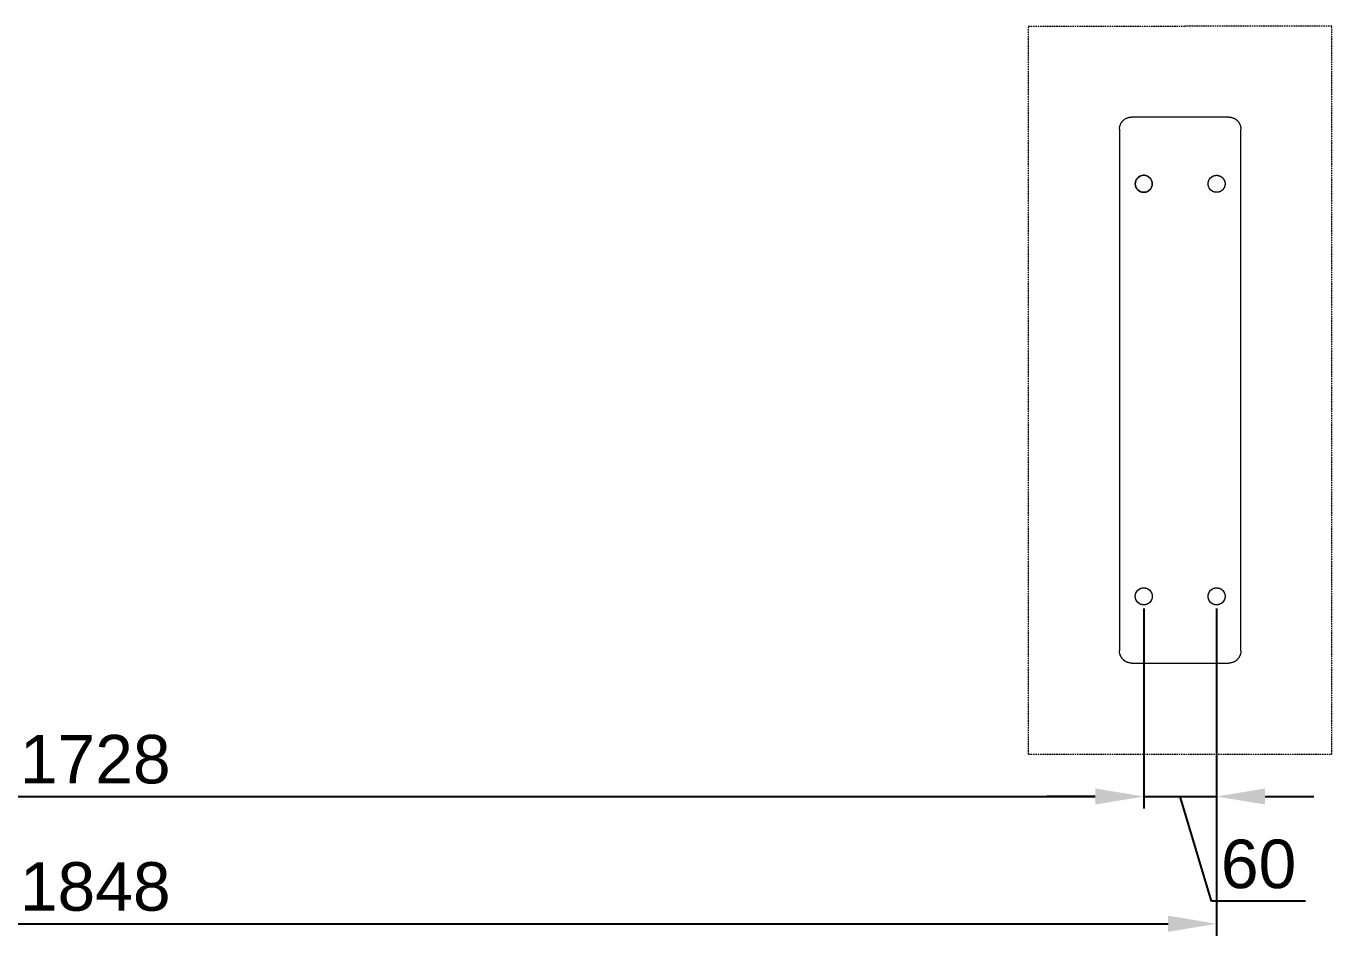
# Model space of a CAD drawing. Header units: millimetres. Extents: x -152 to 4236, y -557 to 2576.
# Drawn here: x 994 to 2070, y -557 to 193 of the extents above; entities that cross this region are included whole.
import ezdxf

# ---------------------------------------------------------------- set-up
doc = ezdxf.new("R2010")
doc.units = ezdxf.units.MM
doc.linetypes.add('HIDDEN', pattern=[1.905, 1.27, -0.635])
for name, color, linetype, lineweight in [('ZANO_R', 7, 'Continuous', 0), ('ZANO_R_przerywana', 7, 'HIDDEN', 0), ('ZANO_W', 1, 'Continuous', 0)]:
    doc.layers.add(name, color=color, linetype=linetype, lineweight=lineweight)
doc.styles.add('Arial', font='arial.ttf')
doc.styles.get("Standard").update_dxf_attribs({"font": 'ARIALUNI.TTF'})
doc.dimstyles.new('pl i ang', dxfattribs={"dimtxt": 50, "dimasz": 50, "dimexe": 1.25, "dimexo": 0.625, "dimgap": 10, "dimtad": 1, "dimtoh": 1, "dimtxsty": 'Standard', "dimcen": 2.5, "dimclrd": 1, "dimclre": 1, "dimclrt": 1, "dimadec": 0, "dimazin": 0, "dimtfac": 1, "dimtmove": 0, "dimatfit": 3, "dimfxl": 1, "dimarcsym": 1})

# ---------------------------------------------------------------- blocks, each defined once
blk = doc.blocks.new('*D454')
at = {"layer": 'ZANO_W', "color": 1, "lineweight": -2}
for p, q in [((187.3, -287.3), (187.3, -452.3)), ((1915.3, -287.3), (1915.3, -452.3)), ((227.3, -442.3), (1875.3, -442.3))]:
    blk.add_line(p, q, dxfattribs=at)
at = {"layer": 'ZANO_W', "color": 1}
for points in [[(227.3, -435.6), (227.3, -448.9), (187.3, -442.3)], [(1875.3, -448.9), (1875.3, -435.6), (1915.3, -442.3)]]:
    blk.add_solid(points, dxfattribs=at)
at = {"layer": 'ZANO_W', "color": 1, "insert": (1051.3, -411.8), "char_height": 40, "attachment_point": 5, "style": 'Arial'}
blk.add_mtext('1728', dxfattribs=at)
blk = doc.blocks.new('*D455')
at = {"layer": 'ZANO_W', "color": 1, "lineweight": -2}
for p, q in [((1915.3, -287.3), (1915.3, -452.3)), ((1975.3, -287.3), (1975.3, -452.3)), ((1875.3, -442.3), (1835.3, -442.3)), ((1915.3, -442.3), (1975.3, -442.3)), ((1971.2, -528.5), (1945.3, -442.3)), ((2015.3, -442.3), (2055.3, -442.3)), ((2048.6, -528.5), (1971.2, -528.5))]:
    blk.add_line(p, q, dxfattribs=at)
at = {"layer": 'ZANO_W', "color": 1}
for points in [[(1875.3, -448.9), (1875.3, -435.6), (1915.3, -442.3)], [(2015.3, -435.6), (2015.3, -448.9), (1975.3, -442.3)]]:
    blk.add_solid(points, dxfattribs=at)
at = {"layer": 'ZANO_W', "color": 1, "insert": (2009.9, -498.1), "char_height": 40, "attachment_point": 5, "style": 'Arial'}
blk.add_mtext('60', dxfattribs=at)
blk = doc.blocks.new('*D456')
at = {"layer": 'ZANO_W', "color": 1, "lineweight": -2}
for p, q in [((127.3, -287.3), (127.3, -557.2)), ((1975.3, -287.3), (1975.3, -557.2)), ((167.3, -547.2), (1935.3, -547.2))]:
    blk.add_line(p, q, dxfattribs=at)
at = {"layer": 'ZANO_W', "color": 1}
for points in [[(167.3, -540.5), (167.3, -553.8), (127.3, -547.2)], [(1935.3, -553.8), (1935.3, -540.5), (1975.3, -547.2)]]:
    blk.add_solid(points, dxfattribs=at)
at = {"layer": 'ZANO_W', "color": 1, "insert": (1051.3, -516.7), "char_height": 40, "attachment_point": 5, "style": 'Arial'}
blk.add_mtext('1848', dxfattribs=at)

msp = doc.modelspace()

# ---------------------------------------------------------------- linework, layer by layer
at = {"layer": 'ZANO_R'}
for p, q in [((1895.3, 108.4), (1895.4, 108.7)), ((1895.3, 108), (1895.3, 108.4)), ((1895.3, 107.7), (1895.3, 108)), ((1895.3, 107.7), (1895.3, -322.3)), ((1895.4, 109.4), (1895.5, 109.7)), ((1895.4, 109), (1895.4, 109.4)), ((1895.4, 108.7), (1895.4, 109)), ((1895.5, 109.7), (1895.6, 110)), ((1895.6, 110), (1895.7, 110.4)), ((1895.7, 110.4), (1895.8, 110.7)), ((1895.8, 110.7), (1895.9, 111)), ((1895.9, 111), (1896, 111.3)), ((1896, 111.3), (1896.1, 111.7)), ((1896.1, 111.7), (1896.3, 112)), ((1896.3, 112), (1896.4, 112.3)), ((1896.4, 112.3), (1896.6, 112.6)), ((1896.6, 112.6), (1896.8, 112.9)), ((1896.8, 112.9), (1896.9, 113.2)), ((1896.9, 113.2), (1897.1, 113.4)), ((1897.1, 113.4), (1897.3, 113.7)), ((1897.3, 113.7), (1897.5, 114)), ((1897.5, 114), (1897.8, 114.3)), ((1897.8, 114.3), (1898, 114.5)), ((1898, 114.5), (1898.2, 114.8)), ((1898.2, 114.8), (1898.5, 115)), ((1898.5, 115), (1898.7, 115.2)), ((1898.7, 115.2), (1899, 115.4)), ((1899, 115.4), (1899.3, 115.6)), ((1899.3, 115.6), (1899.5, 115.8)), ((1899.5, 115.8), (1899.8, 116)), ((1899.8, 116), (1900.1, 116.2)), ((1900.1, 116.2), (1900.4, 116.4)), ((1900.4, 116.4), (1900.7, 116.6)), ((1900.7, 116.6), (1901, 116.7)), ((1901, 116.7), (1901.3, 116.9)), ((1901.3, 116.9), (1901.6, 117)), ((1901.6, 117), (1902, 117.1)), ((1902, 117.1), (1902.3, 117.2)), ((1902.3, 117.2), (1902.6, 117.3)), ((1902.6, 117.3), (1902.9, 117.4)), ((1902.9, 117.4), (1903.3, 117.5)), ((1903.3, 117.5), (1903.6, 117.5)), ((1903.6, 117.5), (1903.9, 117.6)), ((1903.9, 117.6), (1904.3, 117.6)), ((1904.3, 117.6), (1904.6, 117.7)), ((1904.6, 117.7), (1905, 117.7)), ((1905, 117.7), (1905.3, 117.7)), ((1949.3, 117.7), (1905.3, 117.7)), ((1985.3, 117.7), (1949.3, 117.7)), ((1985.3, 117.7), (1985.6, 117.7)), ((1985.6, 117.7), (1986, 117.7)), ((1986, 117.7), (1986.3, 117.6)), ((1986.3, 117.6), (1986.7, 117.6)), ((1986.7, 117.6), (1987, 117.5)), ((1987, 117.5), (1987.3, 117.5)), ((1987.3, 117.5), (1987.7, 117.4)), ((1987.7, 117.4), (1988, 117.3)), ((1988, 117.3), (1988.3, 117.2)), ((1988.3, 117.2), (1988.7, 117.1)), ((1988.7, 117.1), (1989, 117)), ((1989, 117), (1989.3, 116.9)), ((1989.3, 116.9), (1989.6, 116.7)), ((1989.6, 116.7), (1989.9, 116.6)), ((1989.9, 116.6), (1990.2, 116.4)), ((1990.2, 116.4), (1990.5, 116.2)), ((1990.5, 116.2), (1990.8, 116)), ((1990.8, 116), (1991.1, 115.8)), ((1991.1, 115.8), (1991.3, 115.6)), ((1991.3, 115.6), (1991.6, 115.4)), ((1991.6, 115.4), (1991.9, 115.2)), ((1991.9, 115.2), (1992.1, 115)), ((1992.1, 115), (1992.4, 114.8)), ((1992.4, 114.8), (1992.6, 114.5)), ((1992.6, 114.5), (1992.8, 114.3)), ((1992.8, 114.3), (1993.1, 114)), ((1993.1, 114), (1993.3, 113.7)), ((1993.3, 113.7), (1993.5, 113.4)), ((1993.5, 113.4), (1993.7, 113.2)), ((1993.7, 113.2), (1993.8, 112.9)), ((1993.8, 112.9), (1994, 112.6)), ((1994, 112.6), (1994.2, 112.3)), ((1994.2, 112.3), (1994.3, 112)), ((1994.3, 112), (1994.5, 111.7)), ((1994.5, 111.7), (1994.6, 111.3)), ((1994.6, 111.3), (1994.7, 111)), ((1994.7, 111), (1994.8, 110.7)), ((1994.8, 110.7), (1994.9, 110.4)), ((1994.9, 110.4), (1995, 110)), ((1995, 110), (1995.1, 109.7)), ((1995.1, 109.7), (1995.2, 109.4)), ((1995.2, 109.4), (1995.2, 109)), ((1995.2, 109), (1995.3, 108.7)), ((1995.3, 108.7), (1995.3, 108.4)), ((1995.3, 108.4), (1995.3, 108)), ((1995.3, 108), (1995.3, 107.7)), ((1995.3, -322.3), (1995.3, 107.7)), ((1908.6, 64.7), (1908.5, 64.5)), ((1908.7, 64.9), (1908.6, 64.7)), ((1908.8, 65.2), (1908.7, 64.9)), ((1908.9, 65.6), (1908.8, 65.4)), ((1908.8, 65.4), (1908.8, 65.2)), ((1909.1, 65.8), (1908.9, 65.6)), ((1909.2, 66), (1909.1, 65.8)), ((1909.3, 66.2), (1909.2, 66)), ((1909.4, 66.5), (1909.3, 66.2)), ((1909.5, 66.7), (1909.4, 66.5)), ((1909.7, 66.9), (1909.5, 66.7)), ((1909.8, 67), (1909.7, 66.9)), ((1910, 67.2), (1909.8, 67)), ((1910.1, 67.4), (1910, 67.2)), ((1910.3, 67.6), (1910.1, 67.4)), ((1910.5, 67.8), (1910.3, 67.6)), ((1910.7, 67.9), (1910.5, 67.8)), ((1910.8, 68.1), (1910.7, 67.9)), ((1911, 68.2), (1910.8, 68.1)), ((1911.2, 68.4), (1911, 68.2)), ((1911.4, 68.5), (1911.2, 68.4)), ((1911.6, 68.6), (1911.4, 68.5)), ((1911.8, 68.8), (1911.6, 68.6)), ((1912.1, 68.9), (1911.8, 68.8)), ((1912.3, 69), (1912.1, 68.9)), ((1912.5, 69.1), (1912.3, 69)), ((1912.7, 69.2), (1912.5, 69.1)), ((1912.9, 69.3), (1912.7, 69.2)), ((1913.2, 69.3), (1912.9, 69.3)), ((1913.4, 69.4), (1913.2, 69.3)), ((1913.6, 69.5), (1913.4, 69.4)), ((1913.9, 69.5), (1913.6, 69.5)), ((1914.1, 69.6), (1913.9, 69.5)), ((1914.3, 69.6), (1914.1, 69.6)), ((1914.6, 69.6), (1914.3, 69.6)), ((1914.8, 69.7), (1914.6, 69.6)), ((1915.1, 69.7), (1914.8, 69.7)), ((1915.3, 69.7), (1915.1, 69.7)), ((1915.5, 69.7), (1915.3, 69.7)), ((1915.8, 69.7), (1915.5, 69.7)), ((1916, 69.6), (1915.8, 69.7)), ((1916.3, 69.6), (1916, 69.6)), ((1916.5, 69.6), (1916.3, 69.6)), ((1916.7, 69.5), (1916.5, 69.6)), ((1917, 69.5), (1916.7, 69.5)), ((1917.2, 69.4), (1917, 69.5)), ((1917.4, 69.3), (1917.2, 69.4)), ((1917.7, 69.3), (1917.4, 69.3)), ((1917.9, 69.2), (1917.7, 69.3)), ((1918.1, 69.1), (1917.9, 69.2)), ((1918.3, 69), (1918.1, 69.1)), ((1918.6, 68.9), (1918.3, 69)), ((1918.8, 68.8), (1918.6, 68.9)), ((1919, 68.6), (1918.8, 68.8)), ((1919.2, 68.5), (1919, 68.6)), ((1919.4, 68.4), (1919.2, 68.5)), ((1919.6, 68.2), (1919.4, 68.4)), ((1919.8, 68.1), (1919.6, 68.2)), ((1919.9, 67.9), (1919.8, 68.1)), ((1920.1, 67.8), (1919.9, 67.9)), ((1920.3, 67.6), (1920.1, 67.8)), ((1920.5, 67.4), (1920.3, 67.6)), ((1920.6, 67.2), (1920.5, 67.4)), ((1920.8, 67), (1920.6, 67.2)), ((1920.9, 66.9), (1920.8, 67)), ((1921.1, 66.7), (1920.9, 66.9)), ((1921.2, 66.5), (1921.1, 66.7)), ((1921.3, 66.2), (1921.2, 66.5)), ((1921.4, 66), (1921.3, 66.2)), ((1921.6, 65.8), (1921.4, 66)), ((1921.7, 65.6), (1921.6, 65.8)), ((1921.8, 65.4), (1921.7, 65.6)), ((1921.8, 65.2), (1921.8, 65.4)), ((1921.9, 64.9), (1921.8, 65.2)), ((1922, 64.7), (1921.9, 64.9)), ((1922.1, 64.5), (1922, 64.7)), ((1968.5, 64.5), (1968.6, 64.7)), ((1968.6, 64.7), (1968.7, 64.9)), ((1968.7, 64.9), (1968.8, 65.2)), ((1968.8, 65.4), (1968.9, 65.6)), ((1968.8, 65.2), (1968.8, 65.4)), ((1968.9, 65.6), (1969.1, 65.8)), ((1969.1, 65.8), (1969.2, 66)), ((1969.2, 66), (1969.3, 66.2)), ((1969.3, 66.2), (1969.4, 66.5)), ((1969.4, 66.5), (1969.5, 66.7)), ((1969.5, 66.7), (1969.7, 66.9)), ((1969.7, 66.9), (1969.8, 67)), ((1969.8, 67), (1970, 67.2)), ((1970, 67.2), (1970.1, 67.4)), ((1970.1, 67.4), (1970.3, 67.6)), ((1970.3, 67.6), (1970.5, 67.8)), ((1970.5, 67.8), (1970.7, 67.9)), ((1970.7, 67.9), (1970.8, 68.1)), ((1970.8, 68.1), (1971, 68.2)), ((1971, 68.2), (1971.2, 68.4)), ((1971.2, 68.4), (1971.4, 68.5)), ((1971.4, 68.5), (1971.6, 68.6)), ((1971.6, 68.6), (1971.8, 68.8)), ((1971.8, 68.8), (1972.1, 68.9)), ((1972.1, 68.9), (1972.3, 69)), ((1972.3, 69), (1972.5, 69.1)), ((1972.5, 69.1), (1972.7, 69.2)), ((1972.7, 69.2), (1972.9, 69.3)), ((1972.9, 69.3), (1973.2, 69.3)), ((1973.2, 69.3), (1973.4, 69.4)), ((1973.4, 69.4), (1973.6, 69.5)), ((1973.6, 69.5), (1973.9, 69.5)), ((1973.9, 69.5), (1974.1, 69.6)), ((1974.1, 69.6), (1974.3, 69.6)), ((1974.3, 69.6), (1974.6, 69.6)), ((1974.6, 69.6), (1974.8, 69.7)), ((1974.8, 69.7), (1975.1, 69.7)), ((1975.1, 69.7), (1975.3, 69.7)), ((1975.3, 69.7), (1975.5, 69.7)), ((1975.5, 69.7), (1975.8, 69.7)), ((1975.8, 69.7), (1976, 69.6)), ((1976, 69.6), (1976.3, 69.6)), ((1976.3, 69.6), (1976.5, 69.6)), ((1976.5, 69.6), (1976.7, 69.5)), ((1976.7, 69.5), (1977, 69.5)), ((1977, 69.5), (1977.2, 69.4)), ((1977.2, 69.4), (1977.4, 69.3)), ((1977.4, 69.3), (1977.7, 69.3)), ((1977.7, 69.3), (1977.9, 69.2)), ((1977.9, 69.2), (1978.1, 69.1)), ((1978.1, 69.1), (1978.3, 69)), ((1978.3, 69), (1978.6, 68.9)), ((1978.6, 68.9), (1978.8, 68.8)), ((1978.8, 68.8), (1979, 68.6)), ((1979, 68.6), (1979.2, 68.5)), ((1979.2, 68.5), (1979.4, 68.4)), ((1979.4, 68.4), (1979.6, 68.2)), ((1979.6, 68.2), (1979.8, 68.1)), ((1979.8, 68.1), (1979.9, 67.9)), ((1979.9, 67.9), (1980.1, 67.8)), ((1980.1, 67.8), (1980.3, 67.6)), ((1980.3, 67.6), (1980.5, 67.4)), ((1980.5, 67.4), (1980.6, 67.2)), ((1980.6, 67.2), (1980.8, 67)), ((1980.8, 67), (1980.9, 66.9)), ((1980.9, 66.9), (1981.1, 66.7)), ((1981.1, 66.7), (1981.2, 66.5)), ((1981.2, 66.5), (1981.3, 66.2)), ((1981.3, 66.2), (1981.4, 66)), ((1981.4, 66), (1981.6, 65.8)), ((1981.6, 65.8), (1981.7, 65.6)), ((1981.7, 65.6), (1981.8, 65.4)), ((1981.8, 65.4), (1981.8, 65.2)), ((1981.8, 65.2), (1981.9, 64.9)), ((1981.9, 64.9), (1982, 64.7)), ((1982, 64.7), (1982.1, 64.5)), ((1908.4, 63.5), (1908.3, 63.3)), ((1908.3, 63.3), (1908.3, 63)), ((1908.3, 63), (1908.3, 62.8)), ((1908.3, 62.8), (1908.3, 62.6)), ((1908.3, 62.6), (1908.3, 62.3)), ((1908.3, 62.3), (1908.3, 62.1)), ((1908.3, 62.1), (1908.4, 61.8)), ((1908.5, 64.2), (1908.4, 64)), ((1908.4, 64), (1908.4, 63.8)), ((1908.4, 63.8), (1908.4, 63.5)), ((1908.4, 61.8), (1908.4, 61.6)), ((1908.4, 61.6), (1908.4, 61.4)), ((1908.4, 61.4), (1908.5, 61.1)), ((1908.5, 64.5), (1908.5, 64.2)), ((1908.5, 61.1), (1908.5, 60.9)), ((1908.5, 60.9), (1908.6, 60.7)), ((1908.6, 60.7), (1908.7, 60.4)), ((1908.7, 60.4), (1908.8, 60.2)), ((1908.8, 60.2), (1908.8, 60)), ((1908.8, 60), (1908.9, 59.8)), ((1908.9, 59.8), (1909.1, 59.5)), ((1909.1, 59.5), (1909.2, 59.3)), ((1909.2, 59.3), (1909.3, 59.1)), ((1909.3, 59.1), (1909.4, 58.9)), ((1909.4, 58.9), (1909.5, 58.7)), ((1909.5, 58.7), (1909.7, 58.5)), ((1909.7, 58.5), (1909.8, 58.3)), ((1909.8, 58.3), (1910, 58.1)), ((1910, 58.1), (1910.1, 57.9)), ((1910.1, 57.9), (1910.3, 57.8)), ((1910.3, 57.8), (1910.5, 57.6)), ((1910.5, 57.6), (1910.7, 57.4)), ((1910.7, 57.4), (1910.8, 57.3)), ((1910.8, 57.3), (1911, 57.1)), ((1911, 57.1), (1911.2, 57)), ((1911.2, 57), (1911.4, 56.9)), ((1911.4, 56.9), (1911.6, 56.7)), ((1911.6, 56.7), (1911.8, 56.6)), ((1911.8, 56.6), (1912.1, 56.5)), ((1912.1, 56.5), (1912.3, 56.4)), ((1912.3, 56.4), (1912.5, 56.3)), ((1912.5, 56.3), (1912.7, 56.2)), ((1912.7, 56.2), (1912.9, 56.1)), ((1912.9, 56.1), (1913.2, 56)), ((1913.2, 56), (1913.4, 55.9)), ((1913.4, 55.9), (1913.6, 55.9)), ((1913.6, 55.9), (1913.9, 55.8)), ((1913.9, 55.8), (1914.1, 55.8)), ((1914.1, 55.8), (1914.3, 55.7)), ((1914.3, 55.7), (1914.6, 55.7)), ((1914.6, 55.7), (1914.8, 55.7)), ((1914.8, 55.7), (1915.1, 55.7)), ((1915.1, 55.7), (1915.3, 55.7)), ((1915.3, 55.7), (1915.5, 55.7)), ((1915.5, 55.7), (1915.8, 55.7)), ((1915.8, 55.7), (1916, 55.7)), ((1916, 55.7), (1916.3, 55.7)), ((1916.3, 55.7), (1916.5, 55.8)), ((1916.5, 55.8), (1916.7, 55.8)), ((1916.7, 55.8), (1917, 55.9)), ((1917, 55.9), (1917.2, 55.9)), ((1917.2, 55.9), (1917.4, 56)), ((1917.4, 56), (1917.7, 56.1)), ((1917.7, 56.1), (1917.9, 56.2)), ((1917.9, 56.2), (1918.1, 56.3)), ((1918.1, 56.3), (1918.3, 56.4)), ((1918.3, 56.4), (1918.6, 56.5)), ((1918.6, 56.5), (1918.8, 56.6)), ((1918.8, 56.6), (1919, 56.7)), ((1919, 56.7), (1919.2, 56.9)), ((1919.2, 56.9), (1919.4, 57)), ((1919.4, 57), (1919.6, 57.1)), ((1919.6, 57.1), (1919.8, 57.3)), ((1919.8, 57.3), (1919.9, 57.4)), ((1919.9, 57.4), (1920.1, 57.6)), ((1920.1, 57.6), (1920.3, 57.8)), ((1920.3, 57.8), (1920.5, 57.9)), ((1920.5, 57.9), (1920.6, 58.1)), ((1920.6, 58.1), (1920.8, 58.3)), ((1920.8, 58.3), (1920.9, 58.5)), ((1920.9, 58.5), (1921.1, 58.7)), ((1921.1, 58.7), (1921.2, 58.9)), ((1921.2, 58.9), (1921.3, 59.1)), ((1921.3, 59.1), (1921.4, 59.3)), ((1921.4, 59.3), (1921.6, 59.5)), ((1921.6, 59.5), (1921.7, 59.8)), ((1921.7, 59.8), (1921.8, 60)), ((1921.8, 60.2), (1921.9, 60.4)), ((1921.8, 60), (1921.8, 60.2)), ((1921.9, 60.4), (1922, 60.7)), ((1922, 60.7), (1922.1, 60.9)), ((1922.1, 64.2), (1922.1, 64.5)), ((1922.2, 64), (1922.1, 64.2)), ((1922.1, 61.1), (1922.2, 61.4)), ((1922.1, 60.9), (1922.1, 61.1)), ((1922.2, 63.8), (1922.2, 64)), ((1922.3, 63.5), (1922.2, 63.8)), ((1922.2, 61.6), (1922.3, 61.8)), ((1922.2, 61.4), (1922.2, 61.6)), ((1922.3, 63.3), (1922.3, 63.5)), ((1922.3, 63), (1922.3, 63.3)), ((1922.3, 62.8), (1922.3, 63)), ((1922.3, 62.6), (1922.3, 62.8)), ((1922.3, 62.3), (1922.3, 62.6)), ((1922.3, 62.1), (1922.3, 62.3)), ((1922.3, 61.8), (1922.3, 62.1)), ((1968.3, 63.3), (1968.4, 63.5)), ((1968.3, 63), (1968.3, 63.3)), ((1968.3, 62.8), (1968.3, 63)), ((1968.3, 62.6), (1968.3, 62.8)), ((1968.3, 62.3), (1968.3, 62.6)), ((1968.3, 62.1), (1968.3, 62.3)), ((1968.4, 61.8), (1968.3, 62.1)), ((1968.4, 64), (1968.5, 64.2)), ((1968.4, 63.8), (1968.4, 64)), ((1968.4, 63.5), (1968.4, 63.8)), ((1968.4, 61.6), (1968.4, 61.8)), ((1968.4, 61.4), (1968.4, 61.6)), ((1968.5, 61.1), (1968.4, 61.4)), ((1968.5, 64.2), (1968.5, 64.5)), ((1968.5, 60.9), (1968.5, 61.1)), ((1968.6, 60.7), (1968.5, 60.9)), ((1968.7, 60.4), (1968.6, 60.7)), ((1968.8, 60.2), (1968.7, 60.4)), ((1968.8, 60), (1968.8, 60.2)), ((1968.9, 59.8), (1968.8, 60)), ((1969.1, 59.5), (1968.9, 59.8)), ((1969.2, 59.3), (1969.1, 59.5)), ((1969.3, 59.1), (1969.2, 59.3)), ((1969.4, 58.9), (1969.3, 59.1)), ((1969.5, 58.7), (1969.4, 58.9)), ((1969.7, 58.5), (1969.5, 58.7)), ((1969.8, 58.3), (1969.7, 58.5)), ((1970, 58.1), (1969.8, 58.3)), ((1970.1, 57.9), (1970, 58.1)), ((1970.3, 57.8), (1970.1, 57.9)), ((1970.5, 57.6), (1970.3, 57.8)), ((1970.7, 57.4), (1970.5, 57.6)), ((1970.8, 57.3), (1970.7, 57.4)), ((1971, 57.1), (1970.8, 57.3)), ((1971.2, 57), (1971, 57.1)), ((1971.4, 56.9), (1971.2, 57)), ((1971.6, 56.7), (1971.4, 56.9)), ((1971.8, 56.6), (1971.6, 56.7)), ((1972.1, 56.5), (1971.8, 56.6)), ((1972.3, 56.4), (1972.1, 56.5)), ((1972.5, 56.3), (1972.3, 56.4)), ((1972.7, 56.2), (1972.5, 56.3)), ((1972.9, 56.1), (1972.7, 56.2)), ((1973.2, 56), (1972.9, 56.1)), ((1973.4, 55.9), (1973.2, 56)), ((1973.6, 55.9), (1973.4, 55.9)), ((1973.9, 55.8), (1973.6, 55.9)), ((1974.1, 55.8), (1973.9, 55.8)), ((1974.3, 55.7), (1974.1, 55.8)), ((1974.6, 55.7), (1974.3, 55.7)), ((1974.8, 55.7), (1974.6, 55.7)), ((1975.1, 55.7), (1974.8, 55.7)), ((1975.3, 55.7), (1975.1, 55.7)), ((1975.5, 55.7), (1975.3, 55.7)), ((1975.8, 55.7), (1975.5, 55.7)), ((1976, 55.7), (1975.8, 55.7)), ((1976.3, 55.7), (1976, 55.7)), ((1976.5, 55.8), (1976.3, 55.7)), ((1976.7, 55.8), (1976.5, 55.8)), ((1977, 55.9), (1976.7, 55.8)), ((1977.2, 55.9), (1977, 55.9)), ((1977.4, 56), (1977.2, 55.9)), ((1977.7, 56.1), (1977.4, 56)), ((1977.9, 56.2), (1977.7, 56.1)), ((1978.1, 56.3), (1977.9, 56.2)), ((1978.3, 56.4), (1978.1, 56.3)), ((1978.6, 56.5), (1978.3, 56.4)), ((1978.8, 56.6), (1978.6, 56.5)), ((1979, 56.7), (1978.8, 56.6)), ((1979.2, 56.9), (1979, 56.7)), ((1979.4, 57), (1979.2, 56.9)), ((1979.6, 57.1), (1979.4, 57)), ((1979.8, 57.3), (1979.6, 57.1)), ((1979.9, 57.4), (1979.8, 57.3)), ((1980.1, 57.6), (1979.9, 57.4)), ((1980.3, 57.8), (1980.1, 57.6)), ((1980.5, 57.9), (1980.3, 57.8)), ((1980.6, 58.1), (1980.5, 57.9)), ((1980.8, 58.3), (1980.6, 58.1)), ((1980.9, 58.5), (1980.8, 58.3)), ((1981.1, 58.7), (1980.9, 58.5)), ((1981.2, 58.9), (1981.1, 58.7)), ((1981.3, 59.1), (1981.2, 58.9)), ((1981.4, 59.3), (1981.3, 59.1)), ((1981.6, 59.5), (1981.4, 59.3)), ((1981.7, 59.8), (1981.6, 59.5)), ((1981.8, 60), (1981.7, 59.8)), ((1981.9, 60.4), (1981.8, 60.2)), ((1981.8, 60.2), (1981.8, 60)), ((1982, 60.7), (1981.9, 60.4)), ((1982.1, 60.9), (1982, 60.7)), ((1982.1, 64.5), (1982.1, 64.2)), ((1982.1, 64.2), (1982.2, 64)), ((1982.2, 61.4), (1982.1, 61.1)), ((1982.1, 61.1), (1982.1, 60.9)), ((1982.2, 64), (1982.2, 63.8)), ((1982.2, 63.8), (1982.3, 63.5)), ((1982.3, 61.8), (1982.2, 61.6)), ((1982.2, 61.6), (1982.2, 61.4)), ((1982.3, 63.5), (1982.3, 63.3)), ((1982.3, 63.3), (1982.3, 63)), ((1982.3, 63), (1982.3, 62.8)), ((1982.3, 62.8), (1982.3, 62.6)), ((1982.3, 62.6), (1982.3, 62.3)), ((1982.3, 62.3), (1982.3, 62.1)), ((1982.3, 62.1), (1982.3, 61.8)), ((1908.3, -276.7), (1908.4, -276.5)), ((1908.3, -277), (1908.3, -276.7)), ((1908.3, -277.2), (1908.3, -277)), ((1908.3, -277.4), (1908.3, -277.2)), ((1908.3, -277.7), (1908.3, -277.4)), ((1908.3, -277.9), (1908.3, -277.7)), ((1908.4, -278.2), (1908.3, -277.9)), ((1908.4, -276), (1908.5, -275.8)), ((1908.4, -276.2), (1908.4, -276)), ((1908.4, -276.5), (1908.4, -276.2)), ((1908.4, -278.4), (1908.4, -278.2)), ((1908.4, -278.6), (1908.4, -278.4)), ((1908.5, -278.9), (1908.4, -278.6)), ((1908.5, -275.5), (1908.6, -275.3)), ((1908.5, -275.8), (1908.5, -275.5)), ((1908.5, -279.1), (1908.5, -278.9)), ((1908.6, -279.3), (1908.5, -279.1)), ((1908.6, -275.3), (1908.7, -275.1)), ((1908.7, -279.6), (1908.6, -279.3)), ((1908.7, -275.1), (1908.8, -274.8)), ((1908.8, -279.8), (1908.7, -279.6)), ((1908.8, -274.6), (1908.9, -274.4)), ((1908.8, -274.8), (1908.8, -274.6)), ((1908.9, -274.4), (1909.1, -274.2)), ((1909.1, -274.2), (1909.2, -274)), ((1909.2, -274), (1909.3, -273.8)), ((1909.3, -273.8), (1909.4, -273.5)), ((1909.4, -273.5), (1909.5, -273.3)), ((1909.5, -273.3), (1909.7, -273.1)), ((1909.7, -273.1), (1909.8, -273)), ((1909.8, -273), (1910, -272.8)), ((1910, -272.8), (1910.1, -272.6)), ((1910.1, -272.6), (1910.3, -272.4)), ((1910.3, -272.4), (1910.5, -272.2)), ((1910.5, -272.2), (1910.7, -272.1)), ((1910.7, -272.1), (1910.8, -271.9)), ((1910.8, -271.9), (1911, -271.8)), ((1911, -271.8), (1911.2, -271.6)), ((1911.2, -271.6), (1911.4, -271.5)), ((1911.4, -271.5), (1911.6, -271.4)), ((1911.6, -271.4), (1911.8, -271.2)), ((1911.8, -271.2), (1912.1, -271.1)), ((1912.1, -271.1), (1912.3, -271)), ((1912.3, -271), (1912.5, -270.9)), ((1912.5, -270.9), (1912.7, -270.8)), ((1912.7, -270.8), (1912.9, -270.7)), ((1912.9, -270.7), (1913.2, -270.7)), ((1913.2, -270.7), (1913.4, -270.6)), ((1913.4, -270.6), (1913.6, -270.5)), ((1913.6, -270.5), (1913.9, -270.5)), ((1913.9, -270.5), (1914.1, -270.4)), ((1914.1, -270.4), (1914.3, -270.4)), ((1914.3, -270.4), (1914.6, -270.4)), ((1914.6, -270.4), (1914.8, -270.3)), ((1914.8, -270.3), (1915.1, -270.3)), ((1915.1, -270.3), (1915.3, -270.3)), ((1915.3, -270.3), (1915.5, -270.3)), ((1915.5, -270.3), (1915.8, -270.3)), ((1915.8, -270.3), (1916, -270.4)), ((1916, -270.4), (1916.3, -270.4)), ((1916.3, -270.4), (1916.5, -270.4)), ((1916.5, -270.4), (1916.7, -270.5)), ((1916.7, -270.5), (1917, -270.5)), ((1917, -270.5), (1917.2, -270.6)), ((1917.2, -270.6), (1917.4, -270.7)), ((1917.4, -270.7), (1917.7, -270.7)), ((1917.7, -270.7), (1917.9, -270.8)), ((1917.9, -270.8), (1918.1, -270.9)), ((1918.1, -270.9), (1918.3, -271)), ((1918.3, -271), (1918.6, -271.1)), ((1918.6, -271.1), (1918.8, -271.2)), ((1918.8, -271.2), (1919, -271.4)), ((1919, -271.4), (1919.2, -271.5)), ((1919.2, -271.5), (1919.4, -271.6)), ((1919.4, -271.6), (1919.6, -271.8)), ((1919.6, -271.8), (1919.8, -271.9)), ((1919.8, -271.9), (1919.9, -272.1)), ((1919.9, -272.1), (1920.1, -272.2)), ((1920.1, -272.2), (1920.3, -272.4)), ((1920.3, -272.4), (1920.5, -272.6)), ((1920.5, -272.6), (1920.6, -272.8)), ((1920.6, -272.8), (1920.8, -273)), ((1920.8, -273), (1920.9, -273.1)), ((1920.9, -273.1), (1921.1, -273.3)), ((1921.1, -273.3), (1921.2, -273.5)), ((1921.2, -273.5), (1921.3, -273.8)), ((1921.3, -273.8), (1921.4, -274)), ((1921.4, -274), (1921.6, -274.2)), ((1921.6, -274.2), (1921.7, -274.4)), ((1921.7, -274.4), (1921.8, -274.6)), ((1921.8, -274.6), (1921.8, -274.8)), ((1921.8, -274.8), (1921.9, -275.1)), ((1921.9, -279.6), (1921.8, -279.8)), ((1921.9, -275.1), (1922, -275.3)), ((1922, -279.3), (1921.9, -279.6)), ((1922, -275.3), (1922.1, -275.5)), ((1922.1, -279.1), (1922, -279.3)), ((1922.1, -275.5), (1922.1, -275.8)), ((1922.1, -275.8), (1922.2, -276)), ((1922.2, -278.6), (1922.1, -278.9)), ((1922.1, -278.9), (1922.1, -279.1)), ((1922.2, -276), (1922.2, -276.2)), ((1922.2, -276.2), (1922.3, -276.5)), ((1922.3, -278.2), (1922.2, -278.4)), ((1922.2, -278.4), (1922.2, -278.6)), ((1922.3, -276.5), (1922.3, -276.7)), ((1922.3, -276.7), (1922.3, -277)), ((1922.3, -277), (1922.3, -277.2)), ((1922.3, -277.2), (1922.3, -277.4)), ((1922.3, -277.4), (1922.3, -277.7)), ((1922.3, -277.7), (1922.3, -277.9)), ((1922.3, -277.9), (1922.3, -278.2)), ((1968.3, -276.7), (1968.4, -276.5)), ((1968.3, -277), (1968.3, -276.7)), ((1968.3, -277.2), (1968.3, -277)), ((1968.3, -277.4), (1968.3, -277.2)), ((1968.3, -277.7), (1968.3, -277.4)), ((1968.3, -277.9), (1968.3, -277.7)), ((1968.4, -278.2), (1968.3, -277.9)), ((1968.4, -276), (1968.5, -275.8)), ((1968.4, -276.2), (1968.4, -276)), ((1968.4, -276.5), (1968.4, -276.2)), ((1968.4, -278.4), (1968.4, -278.2)), ((1968.4, -278.6), (1968.4, -278.4)), ((1968.5, -278.9), (1968.4, -278.6)), ((1968.5, -275.5), (1968.6, -275.3)), ((1968.5, -275.8), (1968.5, -275.5)), ((1968.5, -279.1), (1968.5, -278.9)), ((1968.6, -279.3), (1968.5, -279.1)), ((1968.6, -275.3), (1968.7, -275.1)), ((1968.7, -279.6), (1968.6, -279.3)), ((1968.7, -275.1), (1968.8, -274.8)), ((1968.8, -279.8), (1968.7, -279.6)), ((1968.8, -274.6), (1968.9, -274.4)), ((1968.8, -274.8), (1968.8, -274.6)), ((1968.9, -274.4), (1969.1, -274.2)), ((1969.1, -274.2), (1969.2, -274)), ((1969.2, -274), (1969.3, -273.8)), ((1969.3, -273.8), (1969.4, -273.5)), ((1969.4, -273.5), (1969.5, -273.3)), ((1969.5, -273.3), (1969.7, -273.1)), ((1969.7, -273.1), (1969.8, -273)), ((1969.8, -273), (1970, -272.8)), ((1970, -272.8), (1970.1, -272.6)), ((1970.1, -272.6), (1970.3, -272.4)), ((1970.3, -272.4), (1970.5, -272.2)), ((1970.5, -272.2), (1970.7, -272.1)), ((1970.7, -272.1), (1970.8, -271.9)), ((1970.8, -271.9), (1971, -271.8)), ((1971, -271.8), (1971.2, -271.6)), ((1971.2, -271.6), (1971.4, -271.5)), ((1971.4, -271.5), (1971.6, -271.4)), ((1971.6, -271.4), (1971.8, -271.2)), ((1971.8, -271.2), (1972.1, -271.1)), ((1972.1, -271.1), (1972.3, -271)), ((1972.3, -271), (1972.5, -270.9)), ((1972.5, -270.9), (1972.7, -270.8)), ((1972.7, -270.8), (1972.9, -270.7)), ((1972.9, -270.7), (1973.2, -270.7)), ((1973.2, -270.7), (1973.4, -270.6)), ((1973.4, -270.6), (1973.6, -270.5)), ((1973.6, -270.5), (1973.9, -270.5)), ((1973.9, -270.5), (1974.1, -270.4)), ((1974.1, -270.4), (1974.3, -270.4)), ((1974.3, -270.4), (1974.6, -270.4)), ((1974.6, -270.4), (1974.8, -270.3)), ((1974.8, -270.3), (1975.1, -270.3)), ((1975.1, -270.3), (1975.3, -270.3)), ((1975.3, -270.3), (1975.5, -270.3)), ((1975.5, -270.3), (1975.8, -270.3)), ((1975.8, -270.3), (1976, -270.4)), ((1976, -270.4), (1976.3, -270.4)), ((1976.3, -270.4), (1976.5, -270.4)), ((1976.5, -270.4), (1976.7, -270.5)), ((1976.7, -270.5), (1977, -270.5)), ((1977, -270.5), (1977.2, -270.6)), ((1977.2, -270.6), (1977.4, -270.7)), ((1977.4, -270.7), (1977.7, -270.7)), ((1977.7, -270.7), (1977.9, -270.8)), ((1977.9, -270.8), (1978.1, -270.9)), ((1978.1, -270.9), (1978.3, -271)), ((1978.3, -271), (1978.6, -271.1)), ((1978.6, -271.1), (1978.8, -271.2)), ((1978.8, -271.2), (1979, -271.4)), ((1979, -271.4), (1979.2, -271.5)), ((1979.2, -271.5), (1979.4, -271.6)), ((1979.4, -271.6), (1979.6, -271.8)), ((1979.6, -271.8), (1979.8, -271.9)), ((1979.8, -271.9), (1979.9, -272.1)), ((1979.9, -272.1), (1980.1, -272.2)), ((1980.1, -272.2), (1980.3, -272.4)), ((1980.3, -272.4), (1980.5, -272.6)), ((1980.5, -272.6), (1980.6, -272.8)), ((1980.6, -272.8), (1980.8, -273)), ((1980.8, -273), (1980.9, -273.1)), ((1980.9, -273.1), (1981.1, -273.3)), ((1981.1, -273.3), (1981.2, -273.5)), ((1981.2, -273.5), (1981.3, -273.8)), ((1981.3, -273.8), (1981.4, -274)), ((1981.4, -274), (1981.6, -274.2)), ((1981.6, -274.2), (1981.7, -274.4)), ((1981.7, -274.4), (1981.8, -274.6)), ((1981.8, -274.6), (1981.8, -274.8)), ((1981.8, -274.8), (1981.9, -275.1)), ((1981.9, -279.6), (1981.8, -279.8)), ((1981.9, -275.1), (1982, -275.3)), ((1982, -279.3), (1981.9, -279.6)), ((1982, -275.3), (1982.1, -275.5)), ((1982.1, -279.1), (1982, -279.3)), ((1982.1, -275.5), (1982.1, -275.8)), ((1982.1, -275.8), (1982.2, -276)), ((1982.2, -278.6), (1982.1, -278.9)), ((1982.1, -278.9), (1982.1, -279.1)), ((1982.2, -276), (1982.2, -276.2)), ((1982.2, -276.2), (1982.3, -276.5)), ((1982.3, -278.2), (1982.2, -278.4)), ((1982.2, -278.4), (1982.2, -278.6)), ((1982.3, -276.5), (1982.3, -276.7)), ((1982.3, -276.7), (1982.3, -277)), ((1982.3, -277), (1982.3, -277.2)), ((1982.3, -277.2), (1982.3, -277.4)), ((1982.3, -277.4), (1982.3, -277.7)), ((1982.3, -277.7), (1982.3, -277.9)), ((1982.3, -277.9), (1982.3, -278.2)), ((1908.8, -280), (1908.8, -279.8)), ((1908.9, -280.2), (1908.8, -280)), ((1909.1, -280.5), (1908.9, -280.2)), ((1909.2, -280.7), (1909.1, -280.5)), ((1909.3, -280.9), (1909.2, -280.7)), ((1909.4, -281.1), (1909.3, -280.9)), ((1909.5, -281.3), (1909.4, -281.1)), ((1909.7, -281.5), (1909.5, -281.3)), ((1909.8, -281.7), (1909.7, -281.5)), ((1910, -281.9), (1909.8, -281.7)), ((1910.1, -282.1), (1910, -281.9)), ((1910.3, -282.2), (1910.1, -282.1)), ((1910.5, -282.4), (1910.3, -282.2)), ((1910.7, -282.6), (1910.5, -282.4)), ((1910.8, -282.7), (1910.7, -282.6)), ((1911, -282.9), (1910.8, -282.7)), ((1911.2, -283), (1911, -282.9)), ((1911.4, -283.1), (1911.2, -283)), ((1911.6, -283.3), (1911.4, -283.1)), ((1911.8, -283.4), (1911.6, -283.3)), ((1912.1, -283.5), (1911.8, -283.4)), ((1912.3, -283.6), (1912.1, -283.5)), ((1912.5, -283.7), (1912.3, -283.6)), ((1912.7, -283.8), (1912.5, -283.7)), ((1912.9, -283.9), (1912.7, -283.8)), ((1913.2, -284), (1912.9, -283.9)), ((1913.4, -284.1), (1913.2, -284)), ((1913.6, -284.1), (1913.4, -284.1)), ((1913.9, -284.2), (1913.6, -284.1)), ((1914.1, -284.2), (1913.9, -284.2)), ((1914.3, -284.3), (1914.1, -284.2)), ((1914.6, -284.3), (1914.3, -284.3)), ((1914.8, -284.3), (1914.6, -284.3)), ((1915.1, -284.3), (1914.8, -284.3)), ((1915.3, -284.3), (1915.1, -284.3)), ((1915.5, -284.3), (1915.3, -284.3)), ((1915.8, -284.3), (1915.5, -284.3)), ((1916, -284.3), (1915.8, -284.3)), ((1916.3, -284.3), (1916, -284.3)), ((1916.5, -284.2), (1916.3, -284.3)), ((1916.7, -284.2), (1916.5, -284.2)), ((1917, -284.1), (1916.7, -284.2)), ((1917.2, -284.1), (1917, -284.1)), ((1917.4, -284), (1917.2, -284.1)), ((1917.7, -283.9), (1917.4, -284)), ((1917.9, -283.8), (1917.7, -283.9)), ((1918.1, -283.7), (1917.9, -283.8)), ((1918.3, -283.6), (1918.1, -283.7)), ((1918.6, -283.5), (1918.3, -283.6)), ((1918.8, -283.4), (1918.6, -283.5)), ((1919, -283.3), (1918.8, -283.4)), ((1919.2, -283.1), (1919, -283.3)), ((1919.4, -283), (1919.2, -283.1)), ((1919.6, -282.9), (1919.4, -283)), ((1919.8, -282.7), (1919.6, -282.9)), ((1919.9, -282.6), (1919.8, -282.7)), ((1920.1, -282.4), (1919.9, -282.6)), ((1920.3, -282.2), (1920.1, -282.4)), ((1920.5, -282.1), (1920.3, -282.2)), ((1920.6, -281.9), (1920.5, -282.1)), ((1920.8, -281.7), (1920.6, -281.9)), ((1920.9, -281.5), (1920.8, -281.7)), ((1921.1, -281.3), (1920.9, -281.5)), ((1921.2, -281.1), (1921.1, -281.3)), ((1921.3, -280.9), (1921.2, -281.1)), ((1921.4, -280.7), (1921.3, -280.9)), ((1921.6, -280.5), (1921.4, -280.7)), ((1921.7, -280.2), (1921.6, -280.5)), ((1921.8, -280), (1921.7, -280.2)), ((1921.8, -279.8), (1921.8, -280)), ((1968.8, -280), (1968.8, -279.8)), ((1968.9, -280.2), (1968.8, -280)), ((1969.1, -280.5), (1968.9, -280.2)), ((1969.2, -280.7), (1969.1, -280.5)), ((1969.3, -280.9), (1969.2, -280.7)), ((1969.4, -281.1), (1969.3, -280.9)), ((1969.5, -281.3), (1969.4, -281.1)), ((1969.7, -281.5), (1969.5, -281.3)), ((1969.8, -281.7), (1969.7, -281.5)), ((1970, -281.9), (1969.8, -281.7)), ((1970.1, -282.1), (1970, -281.9)), ((1970.3, -282.2), (1970.1, -282.1)), ((1970.5, -282.4), (1970.3, -282.2)), ((1970.7, -282.6), (1970.5, -282.4)), ((1970.8, -282.7), (1970.7, -282.6)), ((1971, -282.9), (1970.8, -282.7)), ((1971.2, -283), (1971, -282.9)), ((1971.4, -283.1), (1971.2, -283)), ((1971.6, -283.3), (1971.4, -283.1)), ((1971.8, -283.4), (1971.6, -283.3)), ((1972.1, -283.5), (1971.8, -283.4)), ((1972.3, -283.6), (1972.1, -283.5)), ((1972.5, -283.7), (1972.3, -283.6)), ((1972.7, -283.8), (1972.5, -283.7)), ((1972.9, -283.9), (1972.7, -283.8)), ((1973.2, -284), (1972.9, -283.9)), ((1973.4, -284.1), (1973.2, -284)), ((1973.6, -284.1), (1973.4, -284.1)), ((1973.9, -284.2), (1973.6, -284.1)), ((1974.1, -284.2), (1973.9, -284.2)), ((1974.3, -284.3), (1974.1, -284.2)), ((1974.6, -284.3), (1974.3, -284.3)), ((1974.8, -284.3), (1974.6, -284.3)), ((1975.1, -284.3), (1974.8, -284.3)), ((1975.3, -284.3), (1975.1, -284.3)), ((1975.5, -284.3), (1975.3, -284.3)), ((1975.8, -284.3), (1975.5, -284.3)), ((1976, -284.3), (1975.8, -284.3)), ((1976.3, -284.3), (1976, -284.3)), ((1976.5, -284.2), (1976.3, -284.3)), ((1976.7, -284.2), (1976.5, -284.2)), ((1977, -284.1), (1976.7, -284.2)), ((1977.2, -284.1), (1977, -284.1)), ((1977.4, -284), (1977.2, -284.1)), ((1977.7, -283.9), (1977.4, -284)), ((1977.9, -283.8), (1977.7, -283.9)), ((1978.1, -283.7), (1977.9, -283.8)), ((1978.3, -283.6), (1978.1, -283.7)), ((1978.6, -283.5), (1978.3, -283.6)), ((1978.8, -283.4), (1978.6, -283.5)), ((1979, -283.3), (1978.8, -283.4)), ((1979.2, -283.1), (1979, -283.3)), ((1979.4, -283), (1979.2, -283.1)), ((1979.6, -282.9), (1979.4, -283)), ((1979.8, -282.7), (1979.6, -282.9)), ((1979.9, -282.6), (1979.8, -282.7)), ((1980.1, -282.4), (1979.9, -282.6)), ((1980.3, -282.2), (1980.1, -282.4)), ((1980.5, -282.1), (1980.3, -282.2)), ((1980.6, -281.9), (1980.5, -282.1)), ((1980.8, -281.7), (1980.6, -281.9)), ((1980.9, -281.5), (1980.8, -281.7)), ((1981.1, -281.3), (1980.9, -281.5)), ((1981.2, -281.1), (1981.1, -281.3)), ((1981.3, -280.9), (1981.2, -281.1)), ((1981.4, -280.7), (1981.3, -280.9)), ((1981.6, -280.5), (1981.4, -280.7)), ((1981.7, -280.2), (1981.6, -280.5)), ((1981.8, -280), (1981.7, -280.2)), ((1981.8, -279.8), (1981.8, -280)), ((1895.3, -322.7), (1895.3, -322.3)), ((1895.3, -323), (1895.3, -322.7)), ((1995.3, -322.3), (1995.3, -322.7)), ((1995.3, -322.7), (1995.3, -323)), ((1895.4, -323.3), (1895.3, -323)), ((1895.4, -323.7), (1895.4, -323.3)), ((1895.4, -324), (1895.4, -323.7)), ((1895.5, -324.4), (1895.4, -324)), ((1895.6, -324.7), (1895.5, -324.4)), ((1895.7, -325), (1895.6, -324.7)), ((1895.8, -325.3), (1895.7, -325)), ((1895.9, -325.7), (1895.8, -325.3)), ((1896, -326), (1895.9, -325.7)), ((1896.1, -326.3), (1896, -326)), ((1896.3, -326.6), (1896.1, -326.3)), ((1896.4, -326.9), (1896.3, -326.6)), ((1896.6, -327.2), (1896.4, -326.9)), ((1896.8, -327.5), (1896.6, -327.2)), ((1896.9, -327.8), (1896.8, -327.5)), ((1897.1, -328.1), (1896.9, -327.8)), ((1897.3, -328.4), (1897.1, -328.1)), ((1897.5, -328.6), (1897.3, -328.4)), ((1897.8, -328.9), (1897.5, -328.6)), ((1898, -329.1), (1897.8, -328.9)), ((1898.2, -329.4), (1898, -329.1)), ((1898.5, -329.6), (1898.2, -329.4)), ((1898.7, -329.9), (1898.5, -329.6)), ((1899, -330.1), (1898.7, -329.9)), ((1899.3, -330.3), (1899, -330.1)), ((1899.5, -330.5), (1899.3, -330.3)), ((1899.8, -330.7), (1899.5, -330.5)), ((1900.1, -330.9), (1899.8, -330.7)), ((1900.4, -331), (1900.1, -330.9)), ((1900.7, -331.2), (1900.4, -331)), ((1901, -331.4), (1900.7, -331.2)), ((1901.3, -331.5), (1901, -331.4)), ((1901.6, -331.6), (1901.3, -331.5)), ((1902, -331.7), (1901.6, -331.6)), ((1902.3, -331.9), (1902, -331.7)), ((1902.6, -331.9), (1902.3, -331.9)), ((1902.9, -332), (1902.6, -331.9)), ((1903.3, -332.1), (1902.9, -332)), ((1903.6, -332.2), (1903.3, -332.1)), ((1903.9, -332.2), (1903.6, -332.2)), ((1904.3, -332.3), (1903.9, -332.2)), ((1904.6, -332.3), (1904.3, -332.3)), ((1905, -332.3), (1904.6, -332.3)), ((1905.3, -332.3), (1905, -332.3)), ((1905.3, -332.3), (1949.3, -332.3)), ((1949.3, -332.3), (1985.3, -332.3)), ((1985.6, -332.3), (1985.3, -332.3)), ((1986, -332.3), (1985.6, -332.3)), ((1986.3, -332.3), (1986, -332.3)), ((1986.7, -332.2), (1986.3, -332.3)), ((1987, -332.2), (1986.7, -332.2)), ((1987.3, -332.1), (1987, -332.2)), ((1987.7, -332), (1987.3, -332.1)), ((1988, -331.9), (1987.7, -332)), ((1988.3, -331.9), (1988, -331.9)), ((1988.7, -331.7), (1988.3, -331.9)), ((1989, -331.6), (1988.7, -331.7)), ((1989.3, -331.5), (1989, -331.6)), ((1989.6, -331.4), (1989.3, -331.5)), ((1989.9, -331.2), (1989.6, -331.4)), ((1990.2, -331), (1989.9, -331.2)), ((1990.5, -330.9), (1990.2, -331)), ((1990.8, -330.7), (1990.5, -330.9)), ((1991.1, -330.5), (1990.8, -330.7)), ((1991.3, -330.3), (1991.1, -330.5)), ((1991.6, -330.1), (1991.3, -330.3)), ((1991.9, -329.9), (1991.6, -330.1)), ((1992.1, -329.6), (1991.9, -329.9)), ((1992.4, -329.4), (1992.1, -329.6)), ((1992.6, -329.1), (1992.4, -329.4)), ((1992.8, -328.9), (1992.6, -329.1)), ((1993.1, -328.6), (1992.8, -328.9)), ((1993.3, -328.4), (1993.1, -328.6)), ((1993.5, -328.1), (1993.3, -328.4)), ((1993.7, -327.8), (1993.5, -328.1)), ((1993.8, -327.5), (1993.7, -327.8)), ((1994, -327.2), (1993.8, -327.5)), ((1994.2, -326.9), (1994, -327.2)), ((1994.3, -326.6), (1994.2, -326.9)), ((1994.5, -326.3), (1994.3, -326.6)), ((1994.6, -326), (1994.5, -326.3)), ((1994.7, -325.7), (1994.6, -326)), ((1994.8, -325.3), (1994.7, -325.7)), ((1994.9, -325), (1994.8, -325.3)), ((1995, -324.7), (1994.9, -325)), ((1995.1, -324.4), (1995, -324.7)), ((1995.2, -324), (1995.1, -324.4)), ((1995.3, -323.3), (1995.2, -323.7)), ((1995.2, -323.7), (1995.2, -324)), ((1995.3, -323), (1995.3, -323.3))]:
    msp.add_line(p, q, dxfattribs=at)
for centre in [(1915.3, 62.7), (1975.3, 62.7), (1915.3, -277.3), (1975.3, -277.3)]:
    msp.add_circle(centre, 7, dxfattribs=at)
at = {"layer": 'ZANO_R_przerywana'}
for p, q in [((1820.3, -407.3), (1820.3, 192.7)), ((1820.3, 192.7), (1949.3, 192.7)), ((2070.3, 192.7), (1949.3, 192.7)), ((2070.3, -407.3), (2070.3, 192.7)), ((1820.3, -407.3), (2070.3, -407.3))]:
    msp.add_line(p, q, dxfattribs=at)

# ---------------------------------------------------------------- dimensions: what is measured, and where the dimension line sits
at = {"layer": 'ZANO_W'}
for base, p1, p2, picture, middle in [((1975.3, -547.2), (127.3, -277.3), (1975.3, -277.3), '*D456', (1051.3, -516.7)), ((1915.3, -442.3), (187.3, -277.3), (1915.3, -277.3), '*D454', (1051.3, -411.8)), ((1975.3, -442.3), (1915.3, -277.3), (1975.3, -277.3), '*D455', (1981.2, -498.1))]:
    dim = msp.add_linear_dim(base=base, p1=p1, p2=p2, dimstyle='pl i ang', override={"dimtxt": 40, "dimasz": 40, "dimexe": 10, "dimexo": 10, "dimtoh": 0, "dimdec": 0, "dimtxsty": 'Arial', "dimtdec": 0, "dimtmove": 1}, dxfattribs=at)
    dim.commit()
    dim.dimension.update_dxf_attribs({"geometry": picture, "text_midpoint": middle})

doc.saveas('drawing.dxf')
